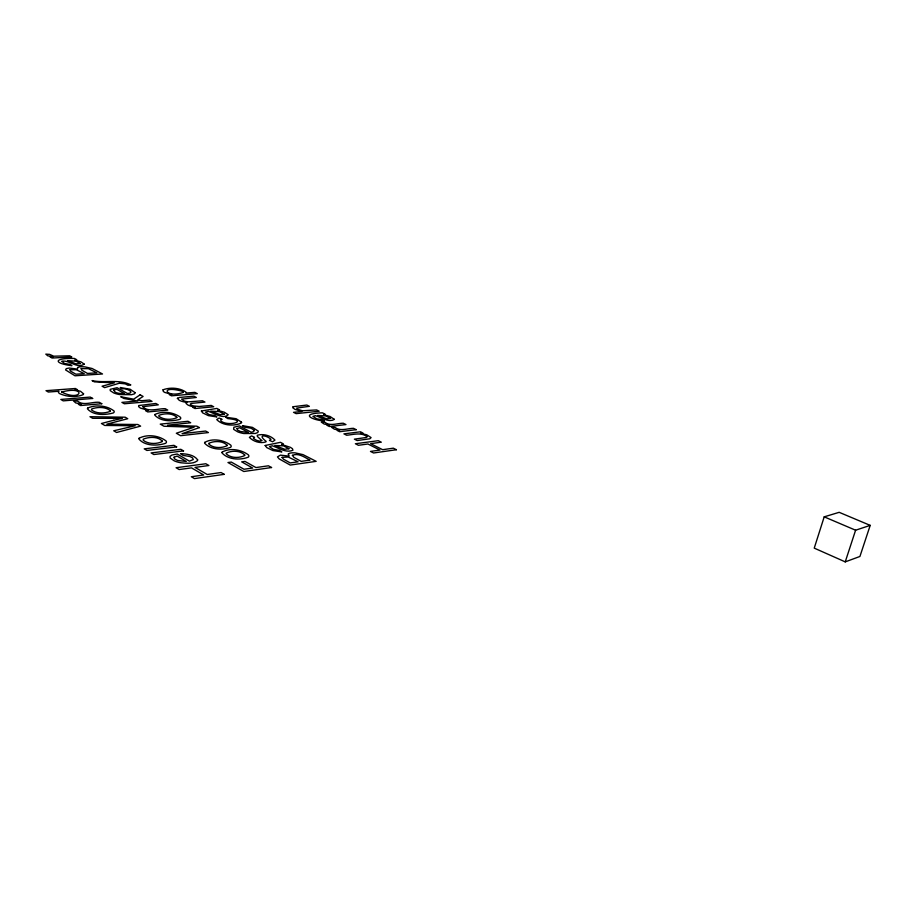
<?xml version="1.0" encoding="UTF-8"?>
<svg xmlns="http://www.w3.org/2000/svg" width="916" height="916" viewBox="0 0 916 916"><rect width="100%" height="100%" fill="white"/><g stroke="black" fill="none" stroke-linecap="round" stroke-linejoin="round"><path stroke-width="1.37" d="M824.205 516.842L814.244 548.123L845.239 561.874L859.918 556.47L870.2 525.372L839.17 512.319L824.205 516.842L855.601 530.215L870.2 525.372M845.239 561.874L855.601 530.215M61.681 392.014C81.719 402.49 87.501 385.109 61.681 392.014M265.171 445.485L266.751 447.592L272.945 450.592L281.83 451.92L279.495 450.374L273.506 449.424L269.487 446.665L272.304 445.783C278.716 447.924 286.032 453.317 292.948 450.214L292.433 448.668L290.395 447.34L281.624 444.455L283.353 443.859L280.456 442.325L265.171 445.485M254.408 430.428L253.446 431.665L251.167 432.226L239.431 425.917L233.855 427.245L233.637 429.329L237.588 431.78A10.568 3.298 9.8 0 0 243.839 433.531L255.324 433.474L257.843 432.512L258.312 431.161L252.438 427.371L242.431 425.642L244.767 427.154L251.144 428.241L254.408 430.428M288.3 454.073L289.181 456.134L280.399 455.137L277.468 456.889L279.162 458.905L290.212 465.065L316.169 461.343L303.024 454.634L295.135 452.859A10.328 3.355 10.5 0 0 289.273 453.374L288.3 454.073M222.073 452.206L222.038 453.008C228.313 459.74 240.026 460.37 248.27 457.176A11.038 3.641 9.6 0 0 248.305 454.805C241.263 449.573 229.653 447.489 222.073 452.206M241.538 422.207L241.492 422.883C234.256 426.57 222.462 425.631 216.726 419.574L219.119 418.017L222.119 419.333L220.951 419.768L220.825 420.936C227.935 427.074 249.873 420.719 227.809 418.601L225.668 417.192L236.11 418.704L241.538 422.207M204.669 442.428L204.589 443.195C210.806 449.859 222.37 450.329 230.557 447.34A10.923 3.538 9.4 0 0 230.683 445.05C223.676 439.863 212.272 437.94 204.669 442.428M366.995 436.703L366.377 437.482L354.377 439.153L357.171 440.562L369.892 438.775L371.083 437.596L366.732 434.802L360.526 433.325L362.931 433.016L360.469 431.791L343.912 433.863L346.672 435.249C353.129 434.665 361.351 431.997 366.995 436.703M177.395 398.3L179.158 400.235A8.244 2.439 9.1 0 0 184.597 402.01L186.979 402.376L186.005 403.395L187.803 404.929A8.507 2.542 9.2 0 0 193.31 406.738L195.383 407.059L192.715 407.311L194.971 408.525L213.737 406.761L211.218 405.422L199.173 406.475L193.814 405.96A5.965 1.786 9.2 0 1 190.23 404.3L191.101 403.429L204.955 402.078L202.47 400.761L188.856 401.815A5.267 1.557 9.1 0 1 184.231 401.025L181.597 399.101L196.31 397.475L193.871 396.17L179.605 397.441L177.395 398.3M197.627 459.809L197.535 460.645C193.104 464.263 186.372 463.221 181.013 462.786A11.61 3.904 8.7 0 1 174.223 460.84L170.158 458.057L169.998 456.374L171.99 455.023L177.177 454.015L189.44 461.149L193.276 459.557L192.555 457.908L190.001 456.534L182.994 455.366L180.589 453.649C186.532 453.878 193.883 454.691 197.627 459.809M84.18 364.099C77.368 369.194 68.815 359.461 61.704 361.305L64.601 363.515L70.223 364.454L71.929 365.69C53.586 363.515 52.91 357.893 74.471 358.454L76.749 359.713L74.78 360.091L80.986 361.889L84.18 364.099M261.77 440.55L259.823 441.168L256.801 440.413L253.789 438.775L253.354 438.134L254.579 437.298L251.499 435.913L249.381 437.356C253.285 441.569 260.362 443.768 265.903 441.913L266.167 441.386C256.491 434.001 266.476 434.917 270.999 439.348L269.396 440.39L272.613 441.787L274.96 440.092C270.861 435.547 263.11 433.44 257.247 435.272L257.362 436.428L261.77 440.55M201.383 410.998L202.665 412.876L208.367 415.624L216.932 416.952L214.848 415.543L209.066 414.605L205.482 412.097L208.367 411.364C213.863 413.059 223.435 419.539 228.233 414.753L224.363 412.257L217.722 410.322L219.496 409.83L216.852 408.421L201.383 410.998M244.755 455.012L244.675 455.527C239.294 458.321 230.466 458.298 226.103 453.649L226.218 453.134C231.611 450.374 240.347 450.42 244.755 455.012M227.145 445.233L227.042 445.737C221.661 448.359 212.947 448.428 208.619 443.836L208.745 443.333C214.149 440.733 222.771 440.699 227.145 445.233M292.422 455.344L293.887 457.37L301.181 461.366L310.032 460.107C304.856 457.553 298.501 452.619 292.422 455.344M154.953 414.49L154.804 415.188C160.815 421.635 171.99 421.704 179.994 419.265A10.603 3.275 8.8 0 0 180.349 417.192C173.445 412.131 162.601 410.643 154.953 414.49M142.862 406.67C147.716 412.669 158.823 408.33 165.246 408.696L167.754 410.082L147.774 411.948L145.529 410.677L148.392 410.414L140.388 408.078L138.614 406.658L138.682 405.57L155.812 403.475L158.285 404.838L142.862 406.67M139.083 438.26L138.9 439.05C145.06 446.184 157.22 446.092 165.624 443.287A11.244 3.664 8.4 0 0 166.071 440.974C158.869 435.363 147.121 433.955 139.083 438.26M334.374 419.368C328.707 422.929 321.069 417.238 315.379 415.681L312.929 416.391L316.753 418.807L322.214 419.711L324.424 421.051C311.955 420.032 299.028 413.631 322.409 412.818L325.134 414.181L323.634 414.65L330.103 416.505L334.374 419.368M135.167 392.712L134.32 393.914L131.469 394.716L119.607 394.567A10.465 3.08 8.3 0 1 113.618 392.884L110.195 390.628L110.229 389.334L117.053 387.697L127.507 393.525C136.198 392.872 125.847 387.674 122.229 388.888L120.225 387.502L130.095 389.22L135.167 392.712M237.026 428.642L237.622 430.096L240.542 431.516L248.396 432.444L239.591 427.703L237.026 428.642M176.845 417.307L176.685 417.765C171.258 420.066 163.724 419.94 158.857 416.299L158.892 415.36C164.262 413.196 172.563 412.933 176.845 417.307M282.082 457.336L283.445 459.179L290.2 462.924L298.112 461.801L288.231 457.027L282.082 457.336M162.327 441.146L162.155 441.649C156.453 444.249 148.278 444.271 143.194 440.23L143.251 439.188C148.896 436.749 157.93 436.302 162.327 441.146M87.661 408.089L87.398 408.799C93.317 415.658 105.077 415.2 113.252 412.967A10.9 3.355 7.9 0 0 113.927 410.883C106.851 405.456 95.676 404.46 87.661 408.089M163.037 389.792L163.3 391.453L164.697 392.403L171.739 394.407L169.265 394.613L171.487 395.815L197.306 393.651L194.868 392.357L185.891 393.101L185.982 392.117C179.616 387.72 170.204 387.125 163.037 389.792M174.074 457.21L174.521 458.893L177.601 460.485L186.303 461.446L177.097 456.088L174.074 457.21M183.2 392.414C165.899 398.7 158.605 384.674 182.055 391.201A5.496 1.603 9.1 0 1 183.2 392.414M83.574 393.823L83.161 394.67C75.891 397.636 66.983 396.857 59.849 393.708A8.519 2.53 7.5 0 1 58.498 391.739L58.99 391.235L48.319 392.037L46.006 390.674L75.375 388.499L77.539 389.747L74.906 389.941L80.493 391.269L83.574 393.823M110.229 410.998L110 411.444C104.321 413.597 96.489 413.814 91.497 409.921L91.657 408.983C97.348 406.864 105.111 406.681 110.126 410.517L110.229 410.998M330.527 418.417L326.794 418.83L317.589 415.44L325.512 415.898L330.527 418.417M77.551 367.534L77.597 369.102L69.192 368.037L66.238 368.656L65.597 369.938L74.986 375.789L102.523 373.98L92.092 368.484L84.902 366.869A9.698 2.725 8 0 0 78.81 367.053L77.551 367.534M113.859 390.079C114.374 393.823 121.484 393.479 124.599 393.674L116.756 389.289L113.859 390.079M288.918 448.737L284.704 449.275L274.8 445.474L283.594 445.863L288.918 448.737M81.169 368.633L81.81 370.19L87.489 373.442L96.878 372.835L88.383 368.656L81.169 368.633M224.328 414.238L220.115 414.65L210.863 411.124L219.474 411.616L224.328 414.238M293.097 406.727L292.834 407.826L295.021 409.383L301.902 411.456L293.532 412.326L296.12 413.643L319.192 411.215L316.604 409.921L302.463 410.78L298.009 409.406L296.612 408.112L309.379 406.315L306.826 405.044L293.097 406.727M69.994 369.732L70.601 371.163L75.856 374.197L84.238 373.648L76.28 369.732L69.994 369.732M80.345 363.56L75.902 363.812L67.509 360.606L76.177 361.225L80.345 363.56M140.137 394.796L133.667 399.17L120.752 396.731L123.878 398.483L137.812 401.025L121.897 402.387L124.347 403.773L152.033 401.38L149.583 400.017L141.74 400.693L137.721 399.926L143.114 396.445L140.137 394.796M199.413 427.6L182.066 433.657L205.642 431.047L208.401 432.57L180.635 435.684L176.33 433.245L194.055 427.234L163.998 426.261L160.243 424.131L187.986 421.28L190.688 422.768L167.536 425.173L196.86 426.192L199.413 427.6M119.309 383.243L104.619 387.64L102.088 386.22L114.397 382.877L94.348 381.858L92.047 380.564C104.447 383.403 119.24 378.8 130.816 384.915L127.977 385.281L125.309 383.861L119.309 383.243M113.607 420.295L101.436 423.501L104.745 425.459L135.19 425.757L113.721 430.783L116.584 432.478L140.617 426.135L137.789 424.497L106.794 424.165L127.748 418.704L125.126 417.192L89.963 416.711L92.665 418.303L122.401 418.36L113.607 420.295M224.214 474.351L194.467 478.599L191.329 476.744L203.696 475.003L191.524 467.87L179.158 469.542L176.09 467.721L205.837 463.748L208.894 465.511L195.028 467.389L207.211 474.499L221.077 472.541L224.214 474.351M271.56 467.526L243.805 471.5L227.97 462.523L231.301 462.076L243.999 469.255L252.679 468.03L241.675 461.859L244.961 461.412L255.953 467.561L268.434 465.797L271.56 467.526M396.41 449.722L373.568 452.985L370.476 451.416L379.957 450.065L367.923 444.008L358.419 445.291L355.385 443.745L378.297 440.676L381.319 442.188L370.625 443.642L382.659 449.687L393.33 448.176L396.41 449.722M183.555 450.89L153.842 454.542L151.094 452.916L180.807 449.309L183.555 450.89M356.221 429.673L339.653 431.711L337.202 430.474L339.744 430.165L334.397 429.203L331.489 427.245L335.05 427.406C340.145 431.688 347.725 428.322 353.496 428.322L356.221 429.673M176.639 446.905L146.938 450.454L144.224 448.851L173.925 445.336L176.639 446.905M329.497 424.99L326.955 425.287L329.371 426.512L345.962 424.566L343.271 423.226C337.523 423.181 329.955 426.524 324.882 422.276L321.321 422.116L324.184 424.039L329.497 424.99M101.779 403.727L80.528 405.536L78.352 404.254L81.604 403.979L75.776 402.948L73.486 400.933L77.688 401.151C83.31 406.212 92.814 401.471 99.352 402.33L101.779 403.727M92.653 398.46L63.204 400.865L60.822 399.445L90.26 397.086L92.653 398.46M53.139 356.782L50.105 356.942L52.052 358.041L71.814 356.977L69.65 355.786L53.723 356.21L49.67 354.377L45.8 354.126L47.804 355.82L53.139 356.782"/></g></svg>
